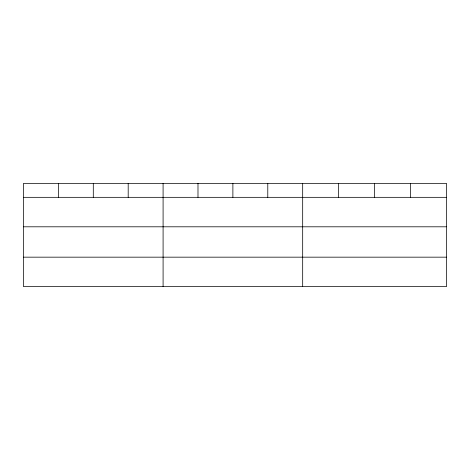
<?xml version="1.0" encoding="UTF-8"?>
<svg xmlns="http://www.w3.org/2000/svg" width="470" height="470" viewBox="0 0 470 470"><rect width="100%" height="100%" fill="white"/><g stroke="black" fill="none" stroke-linecap="round" stroke-linejoin="round"><path stroke-width="0.7" d="M446.5 226.804L446.5 183.365L23.5 183.365L23.5 286.635L446.5 286.635L446.5 226.804L23.5 226.804M23.5 197.329L446.5 197.329M23.5 257.166L446.5 257.166M410.545 183.365L410.545 197.329M374.59 183.365L374.59 197.329M338.635 183.365L338.635 197.329M302.68 183.365L302.68 286.635M267.783 183.365L267.783 197.329M232.885 183.365L232.885 197.329M197.988 183.365L197.988 197.329M163.09 183.365L163.09 286.635M128.192 183.365L128.192 197.329M93.295 183.365L93.295 197.329M58.398 183.365L58.398 197.329"/></g></svg>
